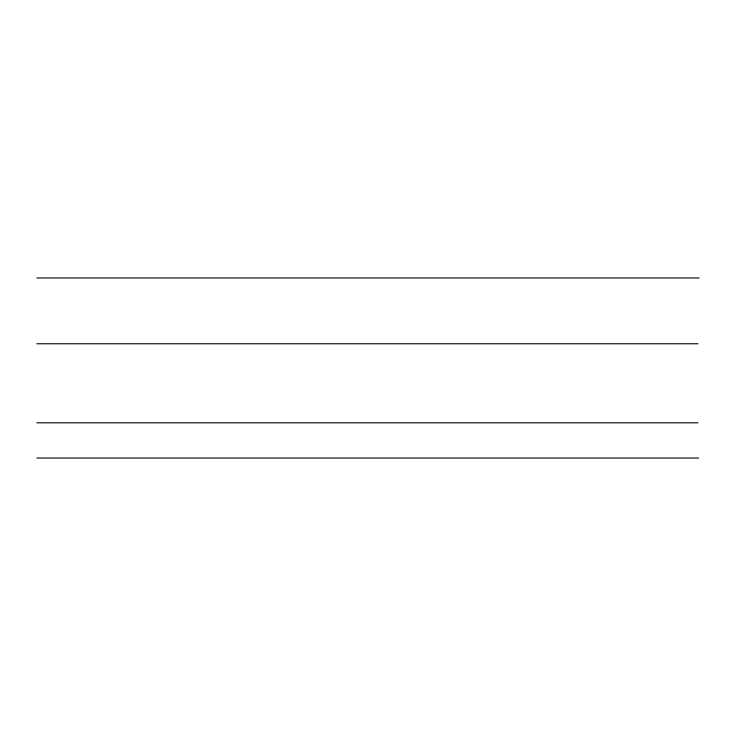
<?xml version="1.0" encoding="UTF-8"?>
<svg xmlns="http://www.w3.org/2000/svg" width="736" height="736" viewBox="0 0 736 736"><rect width="100%" height="100%" fill="white"/><g stroke="black" fill="none" stroke-linecap="round" stroke-linejoin="round"><path stroke-width="1.1" d="M36.8 277.96L699.2 277.96M36.8 343.767L698.013 343.767M36.8 422.823L698.013 422.823M36.8 458.04L698.648 458.04"/></g></svg>
